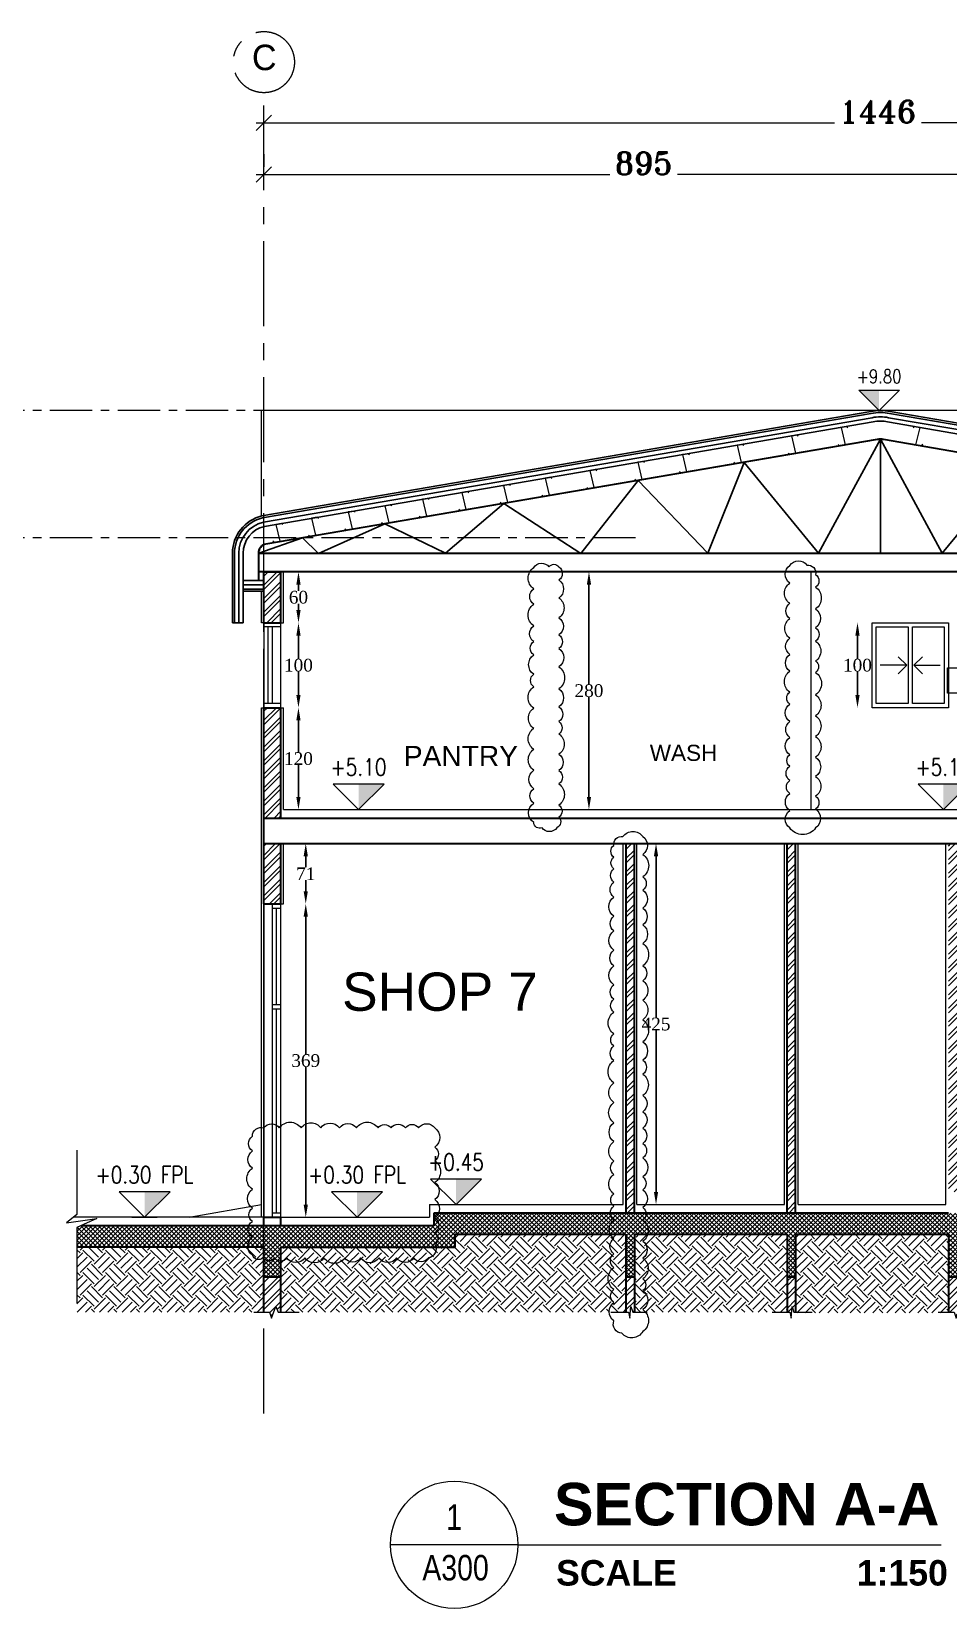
# Model space of a CAD drawing. Header units: millimetres. Extents: x -9083 to 924194, y -232449 to 321637.
# Drawn here: x 80906 to 91707, y 13891 to 32457 of the extents above; entities that cross this region are included whole.
import ezdxf
from ezdxf.enums import TextEntityAlignment as Align

# ---------------------------------------------------------------- set-up
doc = ezdxf.new("R2010")
doc.units = ezdxf.units.MM
doc.header["$LTSCALE"] = 400
doc.header["$MEASUREMENT"] = 0
doc.header["$PDMODE"] = 3
doc.linetypes.add('CENTER', pattern=[2, 1.25, -0.25, 0.25, -0.25])
doc.linetypes.add('CENTERX2', pattern=[4, 2.5, -0.5, 0.5, -0.5])
doc.layers.get('0').update_dxf_attribs({"lineweight": 0, "true_color": 0xff1414})
doc.layers.get('Defpoints').update_dxf_attribs({"color": 8, "lineweight": 5})
for name, color, linetype, lineweight in [('A-ANNO-DIMS', 134, 'Continuous', 9), ('AXIS DIMENSION', 8, 'Continuous', 5), ('DOOR', 1, 'Continuous', 5), ('ELEVATION 01', 4, 'Continuous', 25), ('ELEVATION 02', 3, 'Continuous', 18), ('ELEVATION WINDOW', 5, 'Continuous', 5), ('FINISH', 3, 'Continuous', 9), ('HATCH', 15, 'Continuous', 0), ('LEVEL SYMBOL', 8, 'Continuous', 5), ('LEVELS', 251, 'Continuous', 5), ('REFER TILTLE 100', 7, 'Continuous', 5), ('REVC', 210, 'Continuous', 0), ('ROOMS DIMENSION', 3, 'Continuous', 5), ('TAG ELEVATIONS DETAIL', 8, 'Continuous', 9), ('TEXT DRAWING TITLE', 7, 'Continuous', 5), ('WALL ELEVATION', 3, 'Continuous', 9), ('WALL PROPOSED', 255, 'Continuous', 30), ('WINDOWS', 5, 'Continuous', 5)]:
    doc.layers.add(name, color=color, linetype=linetype, lineweight=lineweight)
doc.layers.add('AXIES', color=7, linetype='CENTER', lineweight=0, true_color=0x949596)
doc.layers.add('SS', color=1, linetype='Continuous')
doc.styles.add('arial', font='arial.ttf', dxfattribs={"width": 0.8, "height": 2.2})
doc.styles.add('ARIAL-TITLE', font='arialbd.ttf')
doc.styles.add('Arial_1', font='arial.ttf', dxfattribs={"height": 300})
doc.styles.add('ROMAN', font='times.ttf')
doc.styles.add('ROMANS-TITLE', font='ROMANS.shx', dxfattribs={"width": 0.8})
doc.styles.add('ROMANT', font='romant.shx')
doc.styles.get("Standard").update_dxf_attribs({"font": 'GOTHIC.TTF', "height": 220})
doc.styles.add('WA-GV03-ELEV & SEC.-TYPE A$0$BOLD', font='romantic.ttf')
doc.styles.add('WA-GV03-ELEV & SEC.-TYPE A$0$Standard', font='arial.ttf')
doc.linetypes.add('BATTING', pattern='A,0.0001,-0.1,[134,ltypeshp.shx,S=0.1,R=0,X=-0.1,Y=0],-0.2,[134,ltypeshp.shx,S=0.1,R=180,X=0.1,Y=0],-0.1', length=0.4001)
doc.dimstyles.new('AXIS DIMENSION', dxfattribs={"dimscale": 1.2, "dimtxt": 220, "dimasz": 150, "dimexe": 75, "dimexo": 200, "dimgap": 50, "dimtad": 0, "dimdec": 0, "dimlfac": 0.1, "dimzin": 0, "dimdsep": 46, "dimtxsty": 'ROMANT', "dimblk": 'OBLIQUE', "dimcen": 200, "dimdle": 75, "dimclrd": 17, "dimclre": 94, "dimclrt": 3, "dimadec": 0, "dimazin": 0, "dimtfac": 0.5, "dimtdec": 0, "dimtix": 1, "dimtofl": 0, "dimtmove": 2, "dimatfit": 2, "dimfxl": 100, "dimtvp": 0.5, "dimtolj": 1, "dimtzin": 0, "dimlwd": -1, "dimlwe": -1, "dimarcsym": 0})
doc.dimstyles.new('ELEV DIM', dxfattribs={"dimtxt": 150, "dimasz": 150, "dimexe": 0.06, "dimexo": 0.06, "dimgap": 0.03, "dimtad": 1, "dimtih": 1, "dimtoh": 1, "dimdec": 0, "dimlfac": 0.1, "dimzin": 13, "dimdsep": 46, "dimtxsty": 'ROMAN', "dimcen": 0.09, "dimdle": 0.06, "dimse1": 1, "dimse2": 1, "dimclrd": 256, "dimclre": 256, "dimclrt": 3, "dimadec": 0, "dimazin": 0, "dimtfac": 1, "dimtdec": 0, "dimtix": 1, "dimtmove": 2, "dimatfit": 3, "dimfxl": 0.06, "dimtolj": 1, "dimtzin": 0, "dimarcsym": 0})
pattern_1 = [(45, (64772.16, 21823.36), (0, 265.165), [187.5, -187.5]), (45, (64722.44, 21873.07), (0, 265.165), [187.5, -187.5]), (45, (64672.73, 21922.8), (0, 265.165), [187.5, -187.5]), (135, (64672.73, 21955.94), (-265.165, 3e-14), [187.5, -187.5]), (135, (64722.44, 22005.66), (-265.165, 3e-14), [187.5, -187.5]), (135, (64772.16, 22055.37), (-265.165, 3e-14), [187.5, -187.5])]

# ---------------------------------------------------------------- blocks, each defined once
blk = doc.blocks.new('FXCGXGG')
at = {"layer": 'AXIES', "linetype": 'CENTERX2', "ltscale": 0.5}
for p, q in [((96341.3, 113548.9), (83386.6, 113548.9)), ((96341.3, 112048.9), (83386.6, 112048.9))]:
    blk.add_line(p, q, dxfattribs=at)
blk = doc.blocks.new('_Oblique')
at = {"color": 0, "linetype": 'ByBlock', "lineweight": -2}
blk.add_line((-0.5, -0.5), (0.5, 0.5), dxfattribs=at)
blk = doc.blocks.new('*D187')
at = {"layer": 'AXIS DIMENSION', "color": 94, "ltscale": 20, "transparency": 16777216}
for p, q in [((6272496, 840503), (6272496, 840353)), ((6281442, 839911), (6281442, 840353))]:
    blk.add_line(p, q, dxfattribs=at)
at = {"layer": 'AXIS DIMENSION', "color": 17, "ltscale": 20, "transparency": 16777216}
for p, q in [((6272406, 840263), (6276570, 840263)), ((6281532, 840263), (6277369, 840263))]:
    blk.add_line(p, q, dxfattribs=at)
at = {"layer": 'Defpoints', "color": 0, "ltscale": 20, "transparency": 16777216}
for p in [(6272496, 840263), (6272496, 840263), (6281442, 839671)]:
    blk.add_point(p, dxfattribs=at)
at = {"layer": 'AXIS DIMENSION', "color": 17, "ltscale": 20, "transparency": 16777216, "xscale": 179.9999999999999, "yscale": 179.9999999999999, "zscale": 179.9999999999999, "rotation": 180}
blk.add_blockref('_Oblique', (6272496, 840263), dxfattribs=at)
at = {"layer": 'AXIS DIMENSION', "color": 17, "ltscale": 20, "transparency": 16777216, "xscale": 179.9999999999999, "yscale": 179.9999999999999, "zscale": 179.9999999999999}
blk.add_blockref('_Oblique', (6281442, 840263), dxfattribs=at)
at = {"layer": 'AXIS DIMENSION', "color": 3, "ltscale": 20, "transparency": 16777216, "insert": (6276969, 840395), "char_height": 264, "attachment_point": 5, "style": 'ROMANT'}
blk.add_mtext('\\A1;895', dxfattribs=at)
blk = doc.blocks.new('*D188')
at = {"layer": 'AXIS DIMENSION', "color": 17, "ltscale": 20, "transparency": 16777216}
for p, q in [((6272406, 840872), (6279216, 840872)), ((6287050, 840872), (6280241, 840872))]:
    blk.add_line(p, q, dxfattribs=at)
at = {"layer": 'AXIS DIMENSION', "color": 94, "ltscale": 20, "transparency": 16777216}
for p, q in [((6272496, 840825), (6272496, 840962)), ((6286960, 840825), (6286960, 840962))]:
    blk.add_line(p, q, dxfattribs=at)
at = {"layer": 'Defpoints', "color": 0, "ltscale": 20, "transparency": 16777216}
for p in [(6272496, 840872), (6272496, 840585), (6286960, 840585)]:
    blk.add_point(p, dxfattribs=at)
at = {"layer": 'AXIS DIMENSION', "color": 17, "ltscale": 20, "transparency": 16777216, "xscale": 179.9999999999999, "yscale": 179.9999999999999, "zscale": 179.9999999999999, "rotation": 180}
blk.add_blockref('_Oblique', (6272496, 840872), dxfattribs=at)
at = {"layer": 'AXIS DIMENSION', "color": 17, "ltscale": 20, "transparency": 16777216, "xscale": 179.9999999999999, "yscale": 179.9999999999999, "zscale": 179.9999999999999}
blk.add_blockref('_Oblique', (6286960, 840872), dxfattribs=at)
at = {"layer": 'AXIS DIMENSION', "color": 3, "ltscale": 20, "transparency": 16777216, "insert": (6279728, 841004), "char_height": 264, "attachment_point": 5, "style": 'ROMANT'}
blk.add_mtext('\\A1;1446', dxfattribs=at)
blk = doc.blocks.new('*D570')
at = {"layer": 'Defpoints', "color": 0, "transparency": 16777216}
for p in [(83843, 22186), (84136, 18496), (84136, 18496)]:
    blk.add_point(p, dxfattribs=at)
at = {"layer": 'ROOMS DIMENSION', "lineweight": -2, "transparency": 16777216}
for p, q in [((84136, 22036), (84136, 20418)), ((84136, 18646), (84136, 20265))]:
    blk.add_line(p, q, dxfattribs=at)
at = {"layer": 'ROOMS DIMENSION', "transparency": 16777216}
for points in [[(84111, 22036), (84161, 22036), (84136, 22186)], [(84111, 18646), (84161, 18646), (84136, 18496)]]:
    blk.add_solid(points, dxfattribs=at)
at = {"layer": 'ROOMS DIMENSION', "color": 3, "transparency": 16777216, "insert": (84136, 20341), "char_height": 150, "attachment_point": 5, "style": 'ROMAN'}
blk.add_mtext('\\A1;369', dxfattribs=at)
blk = doc.blocks.new('*D571')
at = {"layer": 'Defpoints', "color": 0, "transparency": 16777216}
for p in [(88435, 22896), (88262, 18646), (88435, 18646)]:
    blk.add_point(p, dxfattribs=at)
at = {"layer": 'ROOMS DIMENSION', "lineweight": -2, "transparency": 16777216}
for p, q in [((88262, 22746), (88262, 20848)), ((88262, 18796), (88262, 20695))]:
    blk.add_line(p, q, dxfattribs=at)
at = {"layer": 'ROOMS DIMENSION', "transparency": 16777216}
for points in [[(88237, 22746), (88287, 22746), (88262, 22896)], [(88237, 18796), (88287, 18796), (88262, 18646)]]:
    blk.add_solid(points, dxfattribs=at)
at = {"layer": 'ROOMS DIMENSION', "color": 3, "transparency": 16777216, "insert": (88262, 20771), "char_height": 150, "attachment_point": 5, "style": 'ROMAN'}
blk.add_mtext('\\A1;425', dxfattribs=at)
blk = doc.blocks.new('*D582')
at = {"layer": 'Defpoints', "color": 0, "transparency": 16777216}
for p in [(83873, 22896), (84136, 22896), (83873, 22186)]:
    blk.add_point(p, dxfattribs=at)
at = {"layer": 'ROOMS DIMENSION', "lineweight": -2, "transparency": 16777216}
for p, q in [((84136, 22746), (84136, 22618)), ((84136, 22336), (84136, 22465))]:
    blk.add_line(p, q, dxfattribs=at)
at = {"layer": 'ROOMS DIMENSION', "transparency": 16777216}
for points in [[(84111, 22746), (84161, 22746), (84136, 22896)], [(84111, 22336), (84161, 22336), (84136, 22186)]]:
    blk.add_solid(points, dxfattribs=at)
at = {"layer": 'ROOMS DIMENSION', "color": 3, "transparency": 16777216, "insert": (84136, 22541), "char_height": 150, "attachment_point": 5, "style": 'ROMAN'}
blk.add_mtext('\\A1;71', dxfattribs=at)
blk = doc.blocks.new('*D583')
at = {"layer": 'Defpoints', "color": 0, "transparency": 16777216}
for p in [(83843, 25496), (84050, 25496), (83873, 24496)]:
    blk.add_point(p, dxfattribs=at)
at = {"layer": 'ROOMS DIMENSION', "lineweight": -2, "transparency": 16777216}
for p, q in [((84050, 25346), (84050, 25073)), ((84050, 24646), (84050, 24920))]:
    blk.add_line(p, q, dxfattribs=at)
at = {"layer": 'ROOMS DIMENSION', "transparency": 16777216}
for points in [[(84025, 25346), (84075, 25346), (84050, 25496)], [(84025, 24646), (84075, 24646), (84050, 24496)]]:
    blk.add_solid(points, dxfattribs=at)
at = {"layer": 'ROOMS DIMENSION', "color": 3, "transparency": 16777216, "insert": (84050, 24996), "char_height": 150, "attachment_point": 5, "style": 'ROMAN'}
blk.add_mtext('\\A1;100', dxfattribs=at)
blk = doc.blocks.new('*D584')
at = {"layer": 'Defpoints', "color": 0, "transparency": 16777216}
for p in [(83843, 26096), (84050, 26096), (83843, 25496)]:
    blk.add_point(p, dxfattribs=at)
at = {"layer": 'ROOMS DIMENSION', "lineweight": -2, "transparency": 16777216}
for p, q in [((84050, 25946), (84050, 25873)), ((84050, 25646), (84050, 25720))]:
    blk.add_line(p, q, dxfattribs=at)
at = {"layer": 'ROOMS DIMENSION', "transparency": 16777216}
for points in [[(84025, 25946), (84075, 25946), (84050, 26096)], [(84025, 25646), (84075, 25646), (84050, 25496)]]:
    blk.add_solid(points, dxfattribs=at)
at = {"layer": 'ROOMS DIMENSION', "color": 3, "transparency": 16777216, "insert": (84050, 25796), "char_height": 150, "attachment_point": 5, "style": 'ROMAN'}
blk.add_mtext('\\A1;60', dxfattribs=at)
blk = doc.blocks.new('A-DETAIL-TITLE-100')
at = {"layer": 'TEXT DRAWING TITLE', "linetype": 'Continuous'}
blk.add_line((0, 0), (-1500, 0), dxfattribs=at)
blk.add_circle((-750, 0), 750, dxfattribs=at)
at = {"layer": 'TEXT DRAWING TITLE', "style": 'ARIAL-TITLE'}
for tag, p, height in [('TITLE1', (450, 937), 500), ('SCALE1', (450, -480), 300), ('SCALE2', (2479, -480), 300)]:
    blk.add_attdef(tag, p, '', height=height, dxfattribs=at)
at = {"layer": 'TEXT DRAWING TITLE', "color": 7, "style": 'ARIAL-TITLE'}
blk.add_attdef('TITLE2_001', (435, 228), '', height=500, dxfattribs=at)
at = {"layer": 'TEXT DRAWING TITLE', "linetype": 'Continuous', "style": 'ARIAL-TITLE'}
blk.add_attdef('DRWG-NO', text='', height=400, dxfattribs=at).set_placement((-751, 326), align=Align.MIDDLE)
at = {"layer": 'TEXT DRAWING TITLE', "linetype": 'Continuous', "style": 'arial', "width": 0.8}
blk.add_attdef('DRAWING-REF', text='', height=300, dxfattribs=at).set_placement((-735, -270), align=Align.MIDDLE)
blk = doc.blocks.new('A-LVL_EL-SEC')
at = {"layer": 'LEVEL SYMBOL', "color": 5, "ltscale": 800}
blk.add_line((-150, 0), (150, 0), dxfattribs=at)
at = {"layer": 'LEVEL SYMBOL'}
blk.add_lwpolyline([(-300, 300), (0, 0), (300, 300), (-300, 300)], dxfattribs=at)
blk.add_solid([(0, 300), (300, 300), (0, 0)], dxfattribs=at)
at = {"layer": 'LEVEL SYMBOL', "color": 1, "ltscale": 800, "style": 'ROMANS-TITLE', "width": 0.8}
blk.add_attdef('FLOOR-LEVEL', text='', height=200, dxfattribs=at).set_placement((0, 580), align=Align.MIDDLE)
blk = doc.blocks.new('*D573')
at = {"layer": 'Defpoints', "color": 0, "transparency": 16777216}
for p in [(87472, 26096), (87472, 23296), (87472, 23296)]:
    blk.add_point(p, dxfattribs=at)
at = {"layer": 'ROOMS DIMENSION', "lineweight": -2, "transparency": 16777216}
for p, q in [((87472, 25946), (87472, 24773)), ((87472, 23446), (87472, 24620))]:
    blk.add_line(p, q, dxfattribs=at)
at = {"layer": 'ROOMS DIMENSION', "transparency": 16777216}
for points in [[(87447, 25946), (87497, 25946), (87472, 26096)], [(87447, 23446), (87497, 23446), (87472, 23296)]]:
    blk.add_solid(points, dxfattribs=at)
at = {"layer": 'ROOMS DIMENSION', "color": 3, "transparency": 16777216, "insert": (87472, 24696), "char_height": 150, "attachment_point": 5, "style": 'ROMAN'}
blk.add_mtext('\\A1;280', dxfattribs=at)
blk = doc.blocks.new('WA-GV03-ELEV & SEC.-TYPE A$0$RCSS TG')
blk.add_lwpolyline([(28718, -28969), (29160, -28969), (29160, -29267), (28718, -29267)], close=True)
at = {"style": 'WA-GV03-ELEV & SEC.-TYPE A$0$BOLD'}
blk.add_attdef('CH', text='', height=80, dxfattribs=at).set_placement((28932, -29118), align=Align.MIDDLE)
blk = doc.blocks.new('*D586')
at = {"layer": 'Defpoints', "color": 0, "transparency": 16777216}
for p in [(90635, 25496), (91163, 25496), (91163, 24496)]:
    blk.add_point(p, dxfattribs=at)
at = {"layer": 'ROOMS DIMENSION', "lineweight": -2, "transparency": 16777216}
for p, q in [((90635, 25346), (90635, 25073)), ((90635, 24646), (90635, 24920))]:
    blk.add_line(p, q, dxfattribs=at)
at = {"layer": 'ROOMS DIMENSION', "transparency": 16777216}
for points in [[(90610, 25346), (90660, 25346), (90635, 25496)], [(90610, 24646), (90660, 24646), (90635, 24496)]]:
    blk.add_solid(points, dxfattribs=at)
at = {"layer": 'ROOMS DIMENSION', "color": 3, "transparency": 16777216, "insert": (90635, 24996), "char_height": 150, "attachment_point": 5, "style": 'ROMAN'}
blk.add_mtext('\\A1;100', dxfattribs=at)
blk = doc.blocks.new('*D587')
at = {"layer": 'Defpoints', "color": 0, "transparency": 16777216}
for p in [(83873, 24496), (83873, 23296), (84050, 23296)]:
    blk.add_point(p, dxfattribs=at)
at = {"layer": 'ROOMS DIMENSION', "lineweight": -2, "transparency": 16777216}
for p, q in [((84050, 24346), (84050, 23973)), ((84050, 23446), (84050, 23820))]:
    blk.add_line(p, q, dxfattribs=at)
at = {"layer": 'ROOMS DIMENSION', "transparency": 16777216}
for points in [[(84025, 24346), (84075, 24346), (84050, 24496)], [(84025, 23446), (84075, 23446), (84050, 23296)]]:
    blk.add_solid(points, dxfattribs=at)
at = {"layer": 'ROOMS DIMENSION', "color": 3, "transparency": 16777216, "insert": (84050, 23896), "char_height": 150, "attachment_point": 5, "style": 'ROMAN'}
blk.add_mtext('\\A1;120', dxfattribs=at)
blk = doc.blocks.new('LVL-200')
at = {"color": 5, "ltscale": 800}
blk.add_line((-153071, 178428), (-152471, 178428), dxfattribs=at)
blk.add_lwpolyline([(-153371, 179028), (-152771, 178428), (-152171, 179028), (-153371, 179028)])
blk.add_solid([(-152771, 179028), (-152171, 179028), (-152771, 178428)])
at = {"ltscale": 800, "style": 'ROMANS-TITLE', "width": 0.8}
blk.add_attdef('FLOOR-LEVEL', text='', height=400, dxfattribs=at).set_placement((-152771, 179428), align=Align.MIDDLE)
blk = doc.blocks.new('CFVCVCVC')
at = {"layer": 'AXIES', "linetype": 'CENTERX2'}
blk.add_line((6272496, 825677.1), (6272496, 841226.6), dxfattribs=at)
blk.add_circle((6272496, 841586.6), 360, dxfattribs=at)
blk.add_text('C', height=300, dxfattribs=at).set_placement((6272355.5, 841492))
at = {"layer": 'AXIS DIMENSION', "ltscale": 20}
for base, p1, p2, picture, middle in [((6272496, 840871.8), (6286960.4, 840585.3), (6272496, 840585.3), '*D188', (6279728.2, 841003.8)), ((6272496, 840262.9), (6281442.3, 839670.9), (6272496, 840262.9), '*D187', (6276969.2, 840394.9))]:
    dim = blk.add_linear_dim(base=base, p1=p1, p2=p2, dimstyle='AXIS DIMENSION', dxfattribs=at)
    dim.commit()
    dim.dimension.update_dxf_attribs({"geometry": picture, "text_midpoint": middle})

msp = doc.modelspace()

# ---------------------------------------------------------------- hatches: boundary and pattern name
at = {"layer": 'HATCH'}
h = msp.add_hatch(dxfattribs=at)
h.set_pattern_fill('ANSI32', color=256, scale=300)
h.set_pattern_definition([(45, (64772.16, 21706.46), (-79.5495, 79.5495), []), (45, (64825.2, 21706.46), (-79.5495, 79.5495), [])])
h.paths.add_polyline_path([(89906.72392, 22896.47185), (89806.72392, 22896.47185), (89806.72392, 18546.47163), (89906.72392, 18546.47163)])
h.paths.add_polyline_path([(83842.75395, 22896.47185), (83642.74026, 22896.47185), (83642.74026, 22186.47185), (83842.75395, 22186.47185)])
h.paths.add_polyline_path([(83642.74026, 25496.47331), (83842.75395, 25496.47331), (83842.75395, 26096.47923), (83642.74026, 26096.47923)])
h.paths.add_polyline_path([(83842.75395, 24496.47185), (83642.74026, 24496.47185), (83642.74026, 23196.12542), (83842.75395, 23196.12542)])
h.paths.add_polyline_path([(97907.16361, 25496.47331), (98107.16361, 25496.47331), (98107.15676, 26096.47923), (97907.15676, 26096.47923)])
h.paths.add_polyline_path([(98107.16361, 24496.47185), (97907.16361, 24496.47185), (97907.15676, 23919.25573), (98107.15676, 23919.25573)])
h.paths.add_polyline_path([(97907.15676, 21280.26496), (98107.15676, 21280.26496), (98107.15676, 23919.25573), (97907.15676, 23919.25573)])
h.paths.add_polyline_path([(98107.15676, 21080.26496), (97907.15676, 21080.26496), (97907.15676, 18546.47163), (98107.15676, 18546.47163)])
h.paths.add_polyline_path([(91706.72392, 18797.50634), (91906.72392, 18797.50634), (91906.72392, 22896.47185), (91706.72392, 22896.47185)])
h.paths.add_polyline_path([(91906.72392, 17796.12382), (91806.72392, 17796.12382), (91906.72392, 17793.62388)])
h.paths.add_polyline_path([(91706.72392, 18296.12382), (91806.72392, 18296.12382), (91706.72392, 18298.62377)])
h = msp.add_hatch(dxfattribs=at)
h.set_pattern_fill('ANSI32', color=256, scale=300)
h.set_pattern_definition([(45, (-2661.03, -549.59), (-79.54951, 79.54951), []), (45, (-2608, -549.59), (-79.54951, 79.54951), [])])
h.paths.add_polyline_path([(88006.71936, 22896.47185), (87906.71936, 22896.47185), (87906.71936, 18546.47163), (88006.71936, 18546.47163)])
h = msp.add_hatch(dxfattribs=at)
h.set_pattern_fill('ANSI37', color=256, scale=300)
h.set_pattern_definition([(45, (64684.57, -8027.12), (-26.516504, 26.516504), []), (135, (64684.57, -8027.12), (-26.516504, -26.516504), [])])
h.paths.add_polyline_path([(83842.75395, 18146.12382), (85893.10177, 18146.12382), (85893.10177, 18296.12382), (87906.71707, 18296.12382), (87906.72164, 17796.12382), (88006.71936, 17796.12382), (88006.71936, 18296.12382), (89806.72392, 18296.12382), (89806.72392, 17796.12382), (89906.72392, 17796.12382), (89906.72392, 18296.12382), (91706.72392, 18296.12382), (91706.72392, 17796.12382), (91906.72392, 17796.12382), (91906.72392, 18296.12382), (92589.07501, 18296.12382), (92589.07501, 18546.47163), (85642.75396, 18546.47163), (85642.75396, 18396.47163), (81488.69727, 18396.47163), (81440.81194, 18374.66058), (81440.81194, 18146.12382), (83642.74026, 18146.12382), (83642.74026, 17796.12382), (83842.75395, 17796.12382)])
h = msp.add_hatch(dxfattribs=at)
h.set_pattern_fill('EARTH', color=256, scale=750, angle=45)
h.set_pattern_definition([(45, (-2561.03, -399.59), (0, 265.16504), [187.5, -187.5]), (45, (-2610.75, -349.87), (0, 265.16504), [187.5, -187.5]), (45, (-2660.47, -300.15), (0, 265.16504), [187.5, -187.5]), (135, (-2660.47, -267), (-265.16504, 3e-14), [187.5, -187.5]), (135, (-2610.75, -217.29), (-265.16504, 3e-14), [187.5, -187.5]), (135, (-2561.03, -167.57), (-265.16504, 3e-14), [187.5, -187.5])])
h.paths.add_polyline_path([(89806.72392, 18296.12382), (88006.71936, 18296.12382), (88006.71936, 17379.34795), (89806.72392, 17379.34795)])
h.paths.add_polyline_path([(87906.71936, 18296.12382), (85893.10177, 18296.12382), (85893.10177, 18146.12382), (83842.75395, 18146.12382), (83842.75395, 17379.34795), (87906.71936, 17379.34795)])
h = msp.add_hatch(dxfattribs=at)
h.set_pattern_fill('EARTH', color=256, scale=750, angle=45)
h.set_pattern_definition(pattern_1)
h.paths.add_polyline_path([(91706.72392, 18296.12382), (89906.72392, 18296.13843), (89906.72392, 17371.84465), (91706.72392, 17371.82584)])
h = msp.add_hatch(dxfattribs=at)
h.set_pattern_fill('EARTH', color=256, scale=750, angle=45)
h.set_pattern_definition(pattern_1)
h.paths.add_polyline_path([(83642.74026, 18146.11652), (81440.81194, 18146.13113), (81440.81194, 17379.34795), (83642.74026, 17379.33854)])
h = msp.add_hatch(dxfattribs=at)
h.set_pattern_fill('ANSI32', color=256, scale=300)
h.set_pattern_definition([(45, (64772.16, 21823.36), (-79.5495, 79.5495), []), (45, (64825.2, 21823.36), (-79.5495, 79.5495), [])])
h.paths.add_polyline_path([(91906.72392, 17796.12382), (91706.72392, 17796.12382), (91706.72392, 17379.34795), (91773.37543, 17379.34795), (91798.37543, 17310.66101), (91848.37543, 17448.03488), (91873.37543, 17379.34795), (91906.72392, 17379.34795)])
h.paths.add_polyline_path([(89906.72392, 17796.12382), (89806.72392, 17796.12382), (89806.72392, 17379.34795), (89836.35322, 17382.42761), (89853.11664, 17311.78611), (89866.01679, 17448.03488), (89886.79974, 17379.34795), (89906.72392, 17379.34795)])
h.paths.add_polyline_path([(83842.75395, 17796.12382), (83642.74026, 17796.12382), (83642.74026, 17379.34795), (83709.39861, 17379.34795), (83734.39861, 17310.66101), (83784.39861, 17448.03488), (83809.39861, 17379.34795), (83842.75395, 17379.34795)])
h.paths.add_polyline_path([(98137.15665, 17796.12382), (97907.15676, 17796.12382), (97907.15676, 17379.34795), (97988.80821, 17379.34795), (98013.80821, 17310.66101), (98063.80821, 17448.03488), (98088.80821, 17379.34795), (98131.33095, 17379.34795), (98137.15665, 17646.12382)])
h = msp.add_hatch(dxfattribs=at)
h.set_pattern_fill('ANSI32', color=256, scale=300)
h.set_pattern_definition([(45, (-2661.03, -399.59), (-79.54951, 79.54951), []), (45, (-2608, -399.59), (-79.54951, 79.54951), [])])
h.paths.add_polyline_path([(88006.71936, 17796.12382), (87906.71936, 17796.12382), (87906.71936, 17379.34795), (87959.69564, 17379.34795), (87966.01222, 17448.03488), (87986.79518, 17379.34795), (88006.71936, 17379.34795)])

# ---------------------------------------------------------------- linework, layer by layer
at = {"color": 85, "true_color": 0x58ba48}
for p, q in [((89917.94975, 27706.03406), (89856.49678, 27695.49722)), ((89856.49678, 27695.49722), (89904.31177, 27492.50564)), ((89935.75879, 27692.7376), (89917.94975, 27706.03406)), ((90503.1929, 27806.38097), (90442.10258, 27795.90631)), ((90442.10258, 27795.90631), (90490.01273, 27592.51075)), ((90521.00194, 27793.08451), (90503.1929, 27806.38097)), ((91289.12789, 27793.0446), (91306.93693, 27806.34106)), ((91306.93693, 27806.34106), (91367.79227, 27795.89681)), ((91367.79227, 27795.89681), (91319.82328, 27592.25146)), ((88636.6177, 27486.33442), (88574.37075, 27475.66144)), ((88654.42674, 27473.03796), (88636.6177, 27486.33442)), ((89278.29863, 27596.35826), (89216.4493, 27585.75346)), ((89216.4493, 27585.75346), (89264.16028, 27383.20342)), ((89296.10767, 27583.0618), (89278.29863, 27596.35826)), ((89820.32731, 27494.50303), (89838.13635, 27481.20657)), ((89838.13635, 27481.20657), (89904.31177, 27492.50564)), ((90406.02827, 27594.50813), (90423.83731, 27581.21167)), ((90423.83731, 27581.21167), (90490.01273, 27592.51075)), ((91385.94722, 27580.91395), (91319.82328, 27592.25146)), ((91403.75625, 27594.21041), (91385.94722, 27580.91395)), ((87546.13008, 27299.35733), (87483.2074, 27288.56849)), ((87563.93912, 27286.06087), (87546.13008, 27299.35733)), ((88109.83193, 27396.01073), (88047.25856, 27385.28178)), ((88047.25856, 27385.28178), (88094.77955, 27183.53832)), ((88127.64097, 27382.71427), (88109.83193, 27396.01073)), ((88574.37075, 27475.66144), (88621.9774, 27273.55435)), ((89180.17582, 27385.20081), (89197.98486, 27371.90435)), ((89197.98486, 27371.90435), (89264.16028, 27383.20342)), ((86528.08816, 27124.80192), (86464.53465, 27113.90492)), ((86464.53465, 27113.90492), (86511.79845, 26913.25331)), ((86545.8972, 27111.50546), (86528.08816, 27124.80192)), ((87018.63727, 27208.91241), (86955.38773, 27198.06752)), ((86955.38773, 27198.06752), (87002.7313, 26997.0773)), ((87036.44631, 27195.61595), (87018.63727, 27208.91241)), ((87483.2074, 27288.56849), (87530.63673, 27087.21415)), ((88010.79509, 27185.53571), (88028.60413, 27172.23925)), ((88028.60413, 27172.23925), (88094.77955, 27183.53832)), ((88537.99294, 27275.55174), (88555.80198, 27262.25528)), ((88555.80198, 27262.25528), (88621.9774, 27273.55435)), ((85573.73487, 26961.16669), (85509.62586, 26950.17443)), ((85509.62586, 26950.17443), (85556.69862, 26750.17546)), ((85591.54391, 26947.87022), (85573.73487, 26961.16669)), ((86040.14717, 27041.13863), (85976.32218, 27030.19507)), ((85976.32218, 27030.19507), (86023.47577, 26829.875)), ((86057.95621, 27027.84217), (86040.14717, 27041.13863)), ((86918.74684, 26999.07469), (86936.55588, 26985.77822)), ((86936.55588, 26985.77822), (87002.7313, 26997.0773)), ((87446.65228, 27089.21154), (87464.46132, 27075.91507)), ((87464.46132, 27075.91507), (87530.63673, 27087.21415)), ((84269.93485, 26737.61465), (84204.49142, 26726.39359)), ((84287.74389, 26724.31818), (84269.93485, 26737.61465)), ((84701.38515, 26811.59194), (84635.89962, 26800.36366)), ((84635.89962, 26800.36366), (84682.82488, 26600.96649)), ((84719.19419, 26798.29547), (84701.38515, 26811.59194)), ((85130.90645, 26885.23848), (85066.57071, 26874.20735)), ((85066.57071, 26874.20735), (85113.52379, 26674.50588)), ((85148.71549, 26871.94202), (85130.90645, 26885.23848)), ((85472.71417, 26752.17284), (85490.5232, 26738.87638)), ((85490.5232, 26738.87638), (85556.69862, 26750.17546)), ((85939.49132, 26831.87238), (85957.30036, 26818.57592)), ((85957.30036, 26818.57592), (86023.47577, 26829.875)), ((86427.81399, 26915.2507), (86445.62303, 26901.95424)), ((86445.62303, 26901.95424), (86511.79845, 26913.25331)), ((83848.90724, 26665.42445), (83784.81768, 26654.43553)), ((83784.81768, 26654.43553), (83831.47308, 26455.60302)), ((83866.71628, 26652.12798), (83848.90724, 26665.42445)), ((84204.49142, 26726.39359), (84251.34384, 26527.29356)), ((84597.56849, 26602.7467), (84615.37753, 26589.45024)), ((84615.37753, 26589.45024), (84682.82488, 26600.96649)), ((85029.53934, 26676.50327), (85047.34838, 26663.2068)), ((85047.34838, 26663.2068), (85113.52379, 26674.50588)), ((83749.78558, 26460.8372), (83768.14081, 26444.7894)), ((83768.14081, 26444.7894), (83831.47308, 26455.60302)), ((84166.64066, 26529.16823), (84184.4497, 26515.87177)), ((84184.4497, 26515.87177), (84251.34384, 26527.29356))]:
    msp.add_line(p, q, dxfattribs=at)
at = {"layer": 'ELEVATION 01'}
for p, q in [((90791.18142, 27983.35689), (83619.56574, 26753.69798)), ((90796.68406, 27959.99622), (83625.06838, 26730.33731)), ((90820.07029, 27860.71337), (83648.45461, 26631.05446)), ((90989.82679, 27860.71337), (98161.44247, 26631.05446)), ((91013.21302, 27959.99622), (98184.8287, 26730.33731)), ((91018.71567, 27983.35689), (98190.33135, 26753.69798)), ((90867.66542, 27656.99279), (83666.4207, 26427.42127)), ((90868.80415, 27652.12419), (83667.56709, 26422.55446)), ((90176.13464, 26315.68541), (90904.94854, 27656.26567)), ((90904.94854, 27656.26567), (90904.94854, 26315.68541)), ((91633.76244, 26315.68541), (90904.94854, 27656.26567)), ((90941.09293, 27652.12419), (98112.32997, 26422.55446)), ((90942.23167, 27656.99279), (98113.47635, 26427.42127)), ((88870.75947, 26315.68541), (89299.1141, 27384.10866)), ((89299.1141, 27384.10866), (90176.13464, 26315.68541)), ((92510.43581, 27383.04697), (91633.76244, 26315.68541)), ((87376.6593, 26310.68541), (88050.02487, 27170.83387)), ((88050.02487, 27170.83387), (88870.75947, 26315.68541)), ((85780.32926, 26315.68541), (86469.50023, 26900.9684)), ((86469.50023, 26900.9684), (87376.6593, 26310.68541)), ((84287.75334, 26310.68541), (85066.04695, 26661.33684)), ((85066.04695, 26661.33684), (85780.32926, 26315.68541)), ((83582.94644, 26315.68541), (84096.08499, 26495.72142)), ((84096.08499, 26495.72142), (84287.75334, 26310.68541)), ((83272.74029, 25496.09837), (83272.74029, 26315.68541)), ((83296.74029, 25496.09837), (83296.74029, 26315.68541)), ((83398.74029, 25496.09837), (83398.74029, 26315.68541)), ((83577.94644, 25995.41766), (83577.94644, 26315.68541)), ((83582.94644, 25995.41766), (83582.94644, 26315.68541)), ((83582.94644, 26315.68541), (98196.95061, 26315.68541)), ((83582.94644, 26310.68541), (98196.95061, 26310.68541)), ((83642.74026, 25995.41766), (83398.74029, 25995.41766)), ((83582.94644, 26101.47923), (98196.95061, 26101.47923)), ((83582.94644, 26096.47923), (98196.95061, 26096.47923)), ((83642.74026, 25893.41766), (83398.74029, 25893.41766)), ((83642.74026, 25869.41766), (83398.74029, 25869.41766)), ((83272.74029, 25496.09837), (83398.74029, 25496.09837)), ((83642.74026, 22186.47185), (83642.75395, 18496.47331))]:
    msp.add_line(p, q, dxfattribs=at)
for centre, radius, start, end in [((90904.94854, 27496.47185), 500, 76.848054057, 103.151945943), ((90904.94854, 27496.47185), 476, 76.848054057, 103.151945943), ((90904.94854, 27496.47185), 374, 76.848054057, 103.151945943), ((90904.94854, 27496.47185), 164.79382, 76.848054057, 103.151945943), ((90904.94854, 27496.47185), 159.79382, 76.848054057, 103.151945943), ((83722.74029, 26315.68541), 450, 103.254496943, 180), ((83722.74029, 26315.68541), 426, 103.254496943, 180), ((83722.74029, 26315.68541), 324, 103.254496943, 180), ((83692.74026, 26315.68541), 114.79382, 103.254496943, 180), ((83692.74026, 26315.68541), 109.79382, 103.254496943, 180)]:
    msp.add_arc(centre, radius, start, end, dxfattribs=at)
at = {"layer": 'ELEVATION 02'}
for p in [(98137.17049, 27996.47185), (83612.74023, 26752.03388)]:
    msp.add_line(p, (83612.74023, 27996.47185), dxfattribs=at)
at = {"layer": 'ELEVATION WINDOW'}
for p, q in [((91113.21822, 25096.58197), (91214.56122, 24995.23897)), ((91400.2205, 25096.58197), (91298.87749, 24995.23897)), ((91214.56122, 24995.23897), (90903.79721, 24995.23897)), ((91214.56122, 24995.23897), (91113.37994, 24894.05769)), ((91298.87749, 24995.23897), (91400.05877, 24894.05769)), ((91298.87749, 24995.23897), (91609.6415, 24995.23897))]:
    msp.add_line(p, q, dxfattribs=at)
for points in [[(91706.71936, 24496.47185), (90806.71936, 24496.47185), (90806.71936, 25496.47331), (91706.71936, 25496.47331)], [(91231.71936, 24546.47185), (90856.71936, 24546.47185), (90856.71936, 25446.47331), (91231.71936, 25446.47331)]]:
    msp.add_lwpolyline(points, close=True, dxfattribs=at)
msp.add_lwpolyline([(91281.71936, 24546.47185), (91281.71936, 25446.47331), (91656.71936, 25446.47331), (91656.71936, 24546.47185), (91281.71936, 24546.47185)], dxfattribs=at)
at = {"layer": 'FINISH'}
for p, q in [((83872.75399, 25496.47331), (83872.75399, 26096.47923)), ((83612.74023, 25496.47331), (83612.74023, 25869.41766)), ((83642.74026, 25496.47331), (83612.74023, 25496.47331)), ((83842.75395, 25496.47331), (83872.75399, 25496.47331)), ((83612.74023, 24435.69997), (83612.74023, 24496.47185)), ((83612.74023, 24496.47185), (83642.74026, 24496.47185)), ((83612.75392, 18496.47146), (83612.74023, 24435.69997)), ((83842.75395, 24496.47185), (83872.75399, 24496.47185)), ((83872.75399, 23296.47185), (83872.75399, 24496.47185)), ((83872.75399, 23296.47185), (92589.07501, 23296.47185)), ((83872.75399, 22186.47185), (83872.75399, 22896.47185)), ((87876.71932, 18646.47185), (87876.71932, 22896.47185)), ((88036.71939, 18646.47185), (88036.71939, 22896.47185)), ((89776.72389, 18646.47185), (89776.72389, 22896.47185)), ((89936.72395, 18646.47185), (89936.72395, 22896.47185)), ((91676.72389, 18646.47185), (91676.72389, 22896.47185)), ((83842.75395, 22186.47185), (83872.75399, 22186.47185)), ((85592.75396, 18646.47185), (87876.71932, 18646.47185)), ((85592.75396, 18646.47185), (85592.75396, 18496.47185)), ((88036.71939, 18646.47185), (89776.72389, 18646.47185)), ((89936.72395, 18646.47185), (91676.72389, 18646.47185)), ((83642.74026, 18496.47331), (81400.40986, 18496.47331)), ((83842.75395, 18496.47185), (85592.75396, 18496.47185))]:
    msp.add_line(p, q, dxfattribs=at)
at = {"layer": 'LEVELS', "ltscale": 800}
for points in [[(81440.81194, 19288.76846), (81440.81194, 18529.83776), (81319.23023, 18429.43435), (81674.97496, 18481.31834), (81440.81194, 18374.66058), (81440.81194, 17488.53696)], [(83522.43815, 17379.34795), (83709.39861, 17379.34795), (83734.39861, 17310.66101), (83784.39861, 17448.03488), (83809.39861, 17379.34795), (84059.39861, 17379.34795)], [(87728.26061, 17379.34795), (87937.07947, 17379.34795), (87953.37906, 17310.66101), (87966.01222, 17448.03488), (87986.79518, 17379.34795), (88156.87729, 17379.34795)], [(89628.26517, 17379.34795), (89837.08404, 17379.34795), (89853.38362, 17310.66101), (89866.01679, 17448.03488), (89886.79974, 17379.34795), (90101.01041, 17379.34795)], [(91586.41497, 17379.34795), (91773.37543, 17379.34795), (91798.37543, 17310.66101), (91848.37543, 17448.03488), (91873.37543, 17379.34795), (92273.37086, 17379.34795)]]:
    msp.add_lwpolyline(points, dxfattribs=at)
at = {"layer": 'REVC'}
for points in [[(87117.92056, 26153.65928, -0.52056705), (87117.92056, 25999.7524, -0.52056705), (87117.92056, 25787.74235, -0.52056705), (87117.92056, 25555.26049, -0.52056705), (87117.92056, 25353.98481, -0.52056705), (87117.92056, 25193.27841, -0.52056705), (87117.92056, 24977.67124, -0.52056705), (87117.92056, 24718.33716, -0.52056705), (87117.92056, 24506.13586, -0.52056705), (87117.92056, 24332.60761, -0.52056705), (87117.92056, 24185.7322, -0.52056705), (87117.92056, 23948.95333, -0.52056705), (87117.92056, 23757.61041, -0.52056705), (87117.92056, 23598.39331, -0.52056705), (87117.92056, 23350.59115, -0.52056705), (87117.92056, 23205.91307, -0.52056705), (87093.09088, 23082.34955, -0.52056705), (86918.90343, 23082.34955, -0.52056705), (86820.96474, 23143.76631, -0.52056705), (86820.96474, 23373.19632, -0.52056705), (86820.96474, 23542.69612, -0.52056705), (86820.96474, 23760.06116, -0.52056705), (86820.96474, 24006.0851, -0.52056705), (86820.96474, 24253.21585, -0.52056705), (86820.96474, 24490.93063, -0.52056705), (86820.96474, 24743.08269, -0.52056705), (86820.96474, 24889.65699, -0.52056705), (86820.96474, 25117.5326, -0.52056705), (86820.96474, 25274.37739, -0.52056705), (86820.96474, 25459.25445, -0.52056705), (86820.96474, 25714.61706, -0.52056705), (86820.96474, 25896.54807, -0.52056705), (86820.96474, 26146.08368, -0.52056705), (87000.68326, 26153.65928, -0.52056705)], [(89837.44151, 23080.10016, -0.52056705), (89837.44151, 23284.61079, -0.52056705), (89837.44151, 23485.63011, -0.52056705), (89837.44151, 23640.03342, -0.52056705), (89837.44151, 23807.81198, -0.52056705), (89837.44151, 23941.36098, -0.52056705), (89837.44151, 24147.08421, -0.52056705), (89837.44151, 24332.97856, -0.52056705), (89837.44151, 24539.52376, -0.52056705), (89837.44151, 24680.24257, -0.52056705), (89837.44151, 24924.53714, -0.52056705), (89837.44151, 25123.07429, -0.52056705), (89837.44151, 25314.17712, -0.52056705), (89837.44151, 25544.44945, -0.52056705), (89837.44151, 25725.05392, -0.52056705), (89837.44151, 25962.56117, -0.52056705), (89837.44151, 26171.47461, -0.52056705), (90038.61692, 26174.51685, -0.52056705), (90142.13511, 26062.61099, -0.52056705), (90142.13511, 25915.98379, -0.52056705), (90142.13511, 25659.30685, -0.52056705), (90142.13511, 25438.08021, -0.52056705), (90142.13511, 25278.25274, -0.52056705), (90142.13511, 25046.69457, -0.52056705), (90142.13511, 24912.52706, -0.52056705), (90142.13511, 24647.43515, -0.52056705), (90142.13511, 24401.09381, -0.52056705), (90142.13511, 24158.10951, -0.52056705), (90142.13511, 23913.5179, -0.52056705), (90142.13511, 23686.45205, -0.52056705), (90142.13511, 23454.46255, -0.52056705), (90142.13511, 23303.72145, -0.52056705), (90142.13511, 23081.47753, -0.52056705)], [(88106.30667, 22979.41711, -0.52056705), (88106.30667, 22769.01843, -0.52056705), (88106.30667, 22504.07708, -0.52056705), (88106.30667, 22349.15699, -0.52056705), (88106.30667, 22137.54164, -0.52056705), (88106.30667, 21938.24357, -0.52056705), (88106.30667, 21721.72492, -0.52056705), (88106.30667, 21458.39494, -0.52056705), (88106.30667, 21282.00203, -0.52056705), (88106.30667, 21051.96978, -0.52056705), (88106.30667, 20821.32309, -0.52056705), (88106.30667, 20563.90964, -0.52056705), (88106.30667, 20345.58836, -0.52056705), (88106.30667, 20181.3296, -0.52056705), (88106.30667, 19931.0412, -0.52056705), (88106.30667, 19739.8814, -0.52056705), (88106.30667, 19546.41439, -0.52056705), (88106.30667, 19366.74989, -0.52056705), (88106.30667, 19195.4027, -0.52056705), (88106.30667, 18972.12522, -0.52056705), (88106.30667, 18818.97927, -0.52056705), (88106.30667, 18612.20619, -0.52056705), (88106.30667, 18463.26366, -0.52056705), (88106.30667, 18214.88775, -0.52056705), (88106.30667, 18014.59274, -0.52056705), (88106.30667, 17771.51485, -0.52056705), (88106.30667, 17633.2131, -0.52056705), (88106.30667, 17408.93868, -0.52056705), (88106.30667, 17151.34211, -0.52056705), (87861.03268, 17131.23528, -0.52056705), (87765.82097, 17277.15641, -0.52056705), (87765.82097, 17493.3943, -0.52056705), (87765.82097, 17644.87597, -0.52056705), (87765.82097, 17905.98013, -0.52056705), (87765.82097, 18067.59802, -0.52056705), (87765.82097, 18246.52194, -0.52056705), (87765.82097, 18462.72319, -0.52056705), (87765.82097, 18628.86596, -0.52056705), (87765.82097, 18771.79431, -0.52056705), (87765.82097, 19002.13175, -0.52056705), (87765.82097, 19157.51979, -0.52056705), (87765.82097, 19387.57645, -0.52056705), (87765.82097, 19609.1978, -0.52056705), (87765.82097, 19847.64909, -0.52056705), (87765.82097, 20079.73218, -0.52056705), (87765.82097, 20342.48027, -0.52056705), (87765.82097, 20513.38392, -0.52056705), (87765.82097, 20654.89214, -0.52056705), (87765.82097, 20912.82645, -0.52056705), (87765.82097, 21063.00193, -0.52056705), (87765.82097, 21233.19348, -0.52056705), (87765.82097, 21455.89722, -0.52056705), (87765.82097, 21641.67356, -0.52056705), (87765.82097, 21868.26332, -0.52056705), (87765.82097, 22040.03777, -0.52056705), (87765.82097, 22266.81878, -0.52056705), (87765.82097, 22443.29715, -0.52056705), (87765.82097, 22600.69127, -0.52056705), (87765.82097, 22736.16904, -0.52056705), (87765.82097, 22875.61014, -0.52056705), (87872.78297, 22979.41711, -0.52056705)], [(85656.40165, 19549.16264, -0.52056705), (85656.40165, 19322.98793, -0.52056705), (85656.40165, 19161.74848, -0.52056705), (85656.40165, 18904.73787, -0.52056705), (85656.40165, 18704.67886, -0.52056705), (85656.40165, 18491.28531, -0.52056705), (85656.40165, 18312.60147, -0.52056705), (85656.40165, 18177.24171, -0.52056705), (85580.18776, 18017.71028, -0.52056705), (85407.70121, 18017.71028, -0.52056705), (85206.59644, 18017.71028, -0.52056705), (84998.81829, 18017.71028, -0.52056705), (84782.42578, 18017.71028, -0.52056705), (84596.34019, 18017.71028, -0.52056705), (84350.27555, 18017.71028, -0.52056705), (84124.98791, 18017.71028, -0.52056705), (83913.88121, 18017.71028, -0.52056705), (83766.97324, 18017.71028, -0.52056705), (83631.80066, 18017.71028, -0.52056705), (83507.11442, 18050.00719, -0.52056705), (83507.11442, 18260.87381, -0.52056705), (83507.11442, 18448.19235, -0.52056705), (83507.11442, 18603.75944, -0.52056705), (83507.11442, 18826.0115, -0.52056705), (83507.11442, 19074.46065, -0.52056705), (83507.11442, 19277.25004, -0.52056705), (83507.11442, 19449.93598, -0.52056705), (83643.68189, 19549.16264, -0.52056705), (83823.76958, 19549.16264, -0.52056705), (84080.74357, 19549.16264, -0.52056705), (84312.58252, 19549.16264, -0.52056705), (84532.12047, 19549.16264, -0.52056705), (84731.80918, 19549.16264, -0.52056705), (84987.53394, 19549.16264, -0.52056705), (85140.30146, 19549.16264, -0.52056705), (85309.3089, 19549.16264, -0.52056705), (85465.72643, 19549.16264, -0.52056705)]]:
    msp.add_lwpolyline(points, format="xyb", close=True, dxfattribs=at)
at = {"layer": 'SS', "color": 8, "linetype": 'BATTING', "ltscale": 0.2}
for p, q in [((90808.37718, 27910.3548), (83636.7615, 26680.69588)), ((91001.51991, 27910.3548), (98173.13559, 26680.69588)), ((83347.74029, 25496.09837), (83347.74029, 26315.68541)), ((83642.74026, 25944.41766), (83398.74029, 25944.41766))]:
    msp.add_line(p, q, dxfattribs=at)
for centre, radius, start, end in [((90904.94854, 27496.47185), 425, 76.848054057, 103.151945943), ((83722.74029, 26315.68541), 375, 103.254496943, 180)]:
    msp.add_arc(centre, radius, start, end, dxfattribs=at)
at = {"layer": 'TEXT DRAWING TITLE'}
msp.add_line((86635.04968, 14641.05094), (91621.3281, 14641.05094), dxfattribs=at)
at = {"layer": 'WALL ELEVATION'}
for p, q in [((90089.07501, 23296.47185), (90089.07501, 26096.47923)), ((82762.33003, 18496.47), (83612.74024, 18646.47))]:
    msp.add_line(p, q, dxfattribs=at)
at = {"layer": 'WALL PROPOSED'}
for p, q in [((83642.74026, 25496.47331), (83642.74026, 26096.47923)), ((83642.74026, 26096.47923), (83842.75395, 26096.47923)), ((83842.75395, 25496.47331), (83842.75395, 26096.47923)), ((83642.74026, 25496.47331), (83842.75395, 25496.47331)), ((83642.74026, 23536.50137), (83642.74026, 24496.47185)), ((83642.74026, 24496.47185), (83842.75395, 24496.47185)), ((83842.75395, 23196.12542), (83842.75395, 24496.47185)), ((83642.74026, 22186.47185), (83642.74026, 23536.50137)), ((83642.74026, 23196.12542), (93226.71936, 23196.12542)), ((83642.74026, 22896.47185), (93267.70698, 22896.47185)), ((83842.75395, 22186.47185), (83842.75395, 22896.47185)), ((87906.71936, 22896.47185), (87906.71936, 18546.47163)), ((88006.71936, 18546.47163), (88006.71936, 22896.47185)), ((89806.72392, 18546.47163), (89806.72392, 22896.47185)), ((89906.72392, 18546.47163), (89906.72392, 22896.47185)), ((83642.74026, 22186.47185), (83842.75395, 22186.47185)), ((85642.75396, 18396.47163), (81488.69727, 18396.47163)), ((83642.74026, 18396.47163), (83642.74026, 18496.47331)), ((83642.74939, 18496.47331), (83842.76765, 18496.47331)), ((83842.75395, 18396.47163), (83842.76765, 18496.47331)), ((87906.71936, 18546.47163), (85642.75396, 18546.47163)), ((85642.75396, 18546.47163), (85642.75396, 18396.47163)), ((89806.72392, 18546.47163), (87906.71936, 18546.47163)), ((91706.72392, 18546.47163), (89806.72392, 18546.47163)), ((85893.10177, 18296.12382), (87906.71936, 18296.12382)), ((85893.10177, 18296.12382), (85893.10177, 18146.12382)), ((87906.71936, 18296.12382), (87906.71936, 17379.34795)), ((88006.71936, 18296.12382), (89806.72392, 18296.12382)), ((88006.71936, 18296.12382), (88006.71936, 17379.34795)), ((89806.72392, 18296.12382), (89806.72392, 17379.34795)), ((89906.72392, 18296.12382), (91706.72392, 18296.12382)), ((89906.72392, 18296.12382), (89906.72392, 17379.34795)), ((91706.72392, 18296.12382), (91706.72392, 17379.34795)), ((83642.74026, 18146.12382), (81440.81194, 18146.12382)), ((83642.74026, 17379.34795), (83642.74026, 18146.12382)), ((83842.75395, 17379.34795), (83842.75395, 18146.12382)), ((83842.75395, 18146.12382), (85893.10177, 18146.12382)), ((83642.74026, 17796.12382), (83842.75395, 17796.12382)), ((87906.71936, 17796.12382), (88006.71936, 17796.12382)), ((89806.72392, 17796.12382), (89906.72392, 17796.12382)), ((91706.72392, 17796.12382), (91906.72392, 17796.12382))]:
    msp.add_line(p, q, dxfattribs=at)
at = {"layer": 'WINDOWS'}
for p, q in [((83642.74026, 25496.47331), (83642.74026, 24496.47185)), ((83842.75395, 25446.47331), (83642.74026, 25446.47331)), ((83692.75395, 24546.47185), (83692.75395, 25446.47331)), ((83742.75395, 24546.47185), (83742.75395, 25446.47331)), ((83842.75395, 24496.47185), (83842.75395, 25496.47331)), ((83842.75395, 24546.47185), (83642.74026, 24546.47185)), ((83742.7608, 18496.47331), (83742.74711, 22186.47185)), ((83742.74711, 22136.47185), (83842.75395, 22136.47185)), ((83792.75395, 20996.47185), (83792.75395, 22136.47185)), ((83842.76765, 18496.47331), (83842.75395, 22186.47185)), ((83842.75395, 20996.47185), (83742.74711, 20996.47185)), ((83842.75395, 20946.47185), (83742.74711, 20946.47185)), ((83792.75395, 18546.47185), (83792.75395, 20946.47185)), ((83842.75395, 18546.47185), (83742.74711, 18546.47185))]:
    msp.add_line(p, q, dxfattribs=at)

# ---------------------------------------------------------------- block references
at = {"layer": 'DOOR'}
msp.add_blockref('CFVCVCVC', (-6188853.25937, -809489.59776), dxfattribs=at)
at = {"layer": 'LEVEL SYMBOL', "ltscale": 800}
ref = msp.add_blockref('A-LVL_EL-SEC', (90889.7682, 27996.47185), dxfattribs=dict(at, xscale=-0.8, yscale=0.8, zscale=0.8))
ref.add_attrib('FLOOR-LEVEL', '+9.80', dxfattribs={"color": 1, "ltscale": 800, "height": 160, "style": 'ROMANS-TITLE', "width": 0.8}).set_placement((90889.7682, 28396.47185), align=Align.MIDDLE)
ref = msp.add_blockref('A-LVL_EL-SEC', (84757.93151, 23296.47185), dxfattribs=at)
ref.add_attrib('FLOOR-LEVEL', '+5.10', dxfattribs={"color": 1, "ltscale": 800, "height": 200, "style": 'ROMANS-TITLE', "width": 0.8}).set_placement((84757.93151, 23796.47185), align=Align.MIDDLE)
ref = msp.add_blockref('A-LVL_EL-SEC', (91647.929, 23296.47185), dxfattribs=at)
ref.add_attrib('FLOOR-LEVEL', '+5.10', dxfattribs={"color": 1, "ltscale": 800, "height": 200, "style": 'ROMANS-TITLE', "width": 0.8}).set_placement((91647.929, 23796.47185), align=Align.MIDDLE)
ref = msp.add_blockref('A-LVL_EL-SEC', (85905.9609, 18646.47185), dxfattribs=at)
ref.add_attrib('FLOOR-LEVEL', '+0.45', dxfattribs={"color": 1, "ltscale": 800, "height": 200, "style": 'ROMANS-TITLE', "width": 0.8}).set_placement((85905.9609, 19146.47185), align=Align.MIDDLE)
at = {"layer": 'LEVELS', "ltscale": 800}
ref = msp.add_blockref('LVL-200', (158622.49465, -70717.62435), dxfattribs=dict(at, xscale=0.5, yscale=0.5, zscale=0.5))
ref.add_attrib('FLOOR-LEVEL', '+0.30 FPL', dxfattribs={"layer": '0', "color": 1, "ltscale": 800, "height": 200, "style": 'ROMANS-TITLE', "width": 0.8}).set_placement((82236.84013, 18996.47), align=Align.MIDDLE)
ref = msp.add_blockref('LVL-200', (161126.33225, -70717.62435), dxfattribs=dict(at, xscale=0.5, yscale=0.5, zscale=0.5))
ref.add_attrib('FLOOR-LEVEL', '+0.30 FPL', dxfattribs={"layer": '0', "color": 1, "ltscale": 800, "height": 200, "style": 'ROMANS-TITLE', "width": 0.8}).set_placement((84740.67774, 18996.47), align=Align.MIDDLE)
at = {"layer": 'TAG ELEVATIONS DETAIL'}
ref = msp.add_blockref('WA-GV03-ELEV & SEC.-TYPE A$0$RCSS TG', (62976.14802, 53932.97147), dxfattribs=at)
ref.add_attrib('CH', '4', dxfattribs={"layer": '0', "color": 1, "height": 100, "style": 'WA-GV03-ELEV & SEC.-TYPE A$0$Standard'}).set_placement((91917.78597, 24814.76238), align=Align.MIDDLE)
at = {"layer": 'TEXT DRAWING TITLE'}
ref = msp.add_blockref('A-DETAIL-TITLE-100', (86635.04968, 14641.05094), dxfattribs=at)
ref.add_attrib('TITLE2_001', 'SECTION A-A', (87059.81094, 14869.52433), dxfattribs={"layer": 'REFER TILTLE 100', "color": 7, "height": 500, "style": 'ARIAL-TITLE'})
ref.add_attrib('DRWG-NO', '1', dxfattribs={"layer": 'REFER TILTLE 100', "linetype": 'Continuous', "height": 300, "style": 'arial', "width": 0.8}).set_placement((85883.94843, 14966.55935), align=Align.MIDDLE)
ref.add_attrib('DRAWING-REF', 'A300', dxfattribs={"layer": 'REFER TILTLE 100', "linetype": 'Continuous', "height": 300, "style": 'arial', "width": 0.8}).set_placement((85900.45099, 14371.18599), align=Align.MIDDLE)
ref.add_attrib('SCALE1', 'SCALE', (87085.04968, 14160.55491), dxfattribs={"layer": 'REFER TILTLE 100', "height": 300, "style": 'ARIAL-TITLE'})
ref.add_attrib('SCALE2', '             1:150', (89114.04968, 14160.55491), dxfattribs={"layer": 'REFER TILTLE 100', "height": 300, "style": 'ARIAL-TITLE'})
at = {"layer": 'WALL PROPOSED'}
msp.add_blockref('FXCGXGG', (-8319.6517, -85552.44546), dxfattribs=at)
msp.add_blockref('FXCGXGG', (-8319.6517, -85552.44546), dxfattribs=at)

# ---------------------------------------------------------------- texts
at = {"layer": 'A-ANNO-DIMS', "attachment_point": 2, "line_spacing_factor": 0.938532, "style": 'Arial_1'}
for s, insert, char_height, width in [('PANTRY', (85963.42289, 24046.25385), 237.295016, 1895.4429541), ('WASH', (88586.12631, 24059.72261), 189.836013, 1516.3543633), ('SHOP 7', (85716.29858, 21377.77852), 450, 3983.1132864)]:
    msp.add_mtext(s, dxfattribs=dict(at, insert=insert, char_height=char_height, width=width))

# ---------------------------------------------------------------- dimensions: what is measured, and where the dimension line sits
at = {"layer": 'ROOMS DIMENSION'}
for base, p1, p2, picture, middle in [((84050.22506, 26096.47923), (83842.75395, 25496.47331), (83842.75395, 26096.47923), '*D584', (84050.22506, 25796.47627)), ((87471.95128, 23296.47185), (87471.95128, 26096.47923), (87471.95128, 23296.47185), '*D573', (87471.95128, 24696.47554)), ((84050.22506, 25496.47331), (83872.75399, 24496.47185), (83842.75395, 25496.47331), '*D583', (84050.22506, 24996.47258)), ((90634.55123, 25496.47331), (91163.32581, 24496.47185), (91163.32581, 25496.47331), '*D586', (90634.55123, 24996.47258)), ((84050.22506, 23296.47185), (83872.75399, 24496.47185), (83872.75399, 23296.47185), '*D587', (84050.22506, 23896.47185)), ((84135.62431, 22896.47185), (83872.75399, 22186.47185), (83872.75399, 22896.47185), '*D582', (84135.62431, 22541.47185)), ((88261.96029, 18646.47185), (88434.55847, 22896.47185), (88434.55847, 18646.47185), '*D571', (88261.96029, 20771.47185)), ((84135.62431, 18496.47185), (83842.75395, 22186.47185), (84135.62431, 18496.47185), '*D570', (84135.62431, 20341.47185))]:
    dim = msp.add_linear_dim(base=base, p1=p1, p2=p2, angle=90, dimstyle='ELEV DIM', dxfattribs=at)
    dim.commit()
    dim.dimension.update_dxf_attribs({"geometry": picture, "text_midpoint": middle})

doc.saveas('drawing.dxf')
